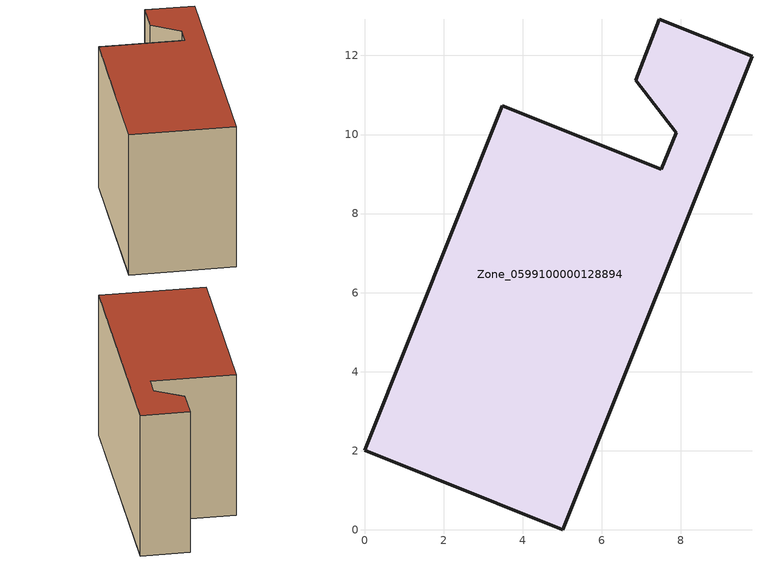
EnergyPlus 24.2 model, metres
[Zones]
Zone_0599100000128894
 floor ground (C_G): 0,2.01 3.48,10.73 7.5,9.12 7.88,10.05 6.86,11.37 7.46,12.92 9.8,11.98 5.02,0 z0.25
 wall outside (C_F): 3.48,10.73 0,2.01 5.02,0 9.8,11.98 7.46,12.92 6.86,11.37 7.88,10.05 7.5,9.12 3.48,10.73 z0.25:8.14
 roof outside (C_R): 6.86,11.37 7.88,10.05 7.5,9.12 3.48,10.73 0,2.01 5.02,0 9.8,11.98 7.46,12.92 z8.14
[BUILDING]
Pand.0599100000128894: North Axis=0; Terrain=City; Loads Convergence Tolerance Value=0.04; Temperature Convergence Tolerance Value=0.4; Solar Distribution=FullExterior; Maximum Number of Warmup Days=25; Minimum Number of Warmup Days=1
[Site:Location]
Rotterdam.The.Hague.AP_ZH_NLD Design_Conditions: Latitude=51.96; Longitude=4.45; Time Zone=1; Elevation=-4.5
[SITE:GROUNDTEMPERATURE:BUILDINGSURFACE]
18, 18, 18, 18, 18, 18, 18, 18, 18, 18, 18, 18
[MATERIAL] Thermal Absorptance=0.9; Solar Absorptance=0.7; Visible Absorptance=0.7
Name | Roughness | Thickness | Conductivity | Density | Specific Heat
G.TI.1975-1991 | MediumSmooth | 0.15 | 0.288461 | 540 | 1210
F.TI.1975-1991 | Rough | 0.3 | 0.230769 | 1920 | 840
R.TI.1975-1991 | MediumRough | 0.2 | 0.153846 | 1500 | 1000
[CONSTRUCTION]
C_G: G.TI.1975-1991
C_F: F.TI.1975-1991
C_R: R.TI.1975-1991
[ZONE]
Zone_0599100000128894: Type=1; Multiplier=1; Ceiling Height=Autocalculate; Volume=Autocalculate; Floor Area=autocalculate; Part of Total Floor Area=Yes
[ZONEINFILTRATION:DESIGNFLOWRATE]
Infil_Zone_0599100000128894: Zone or ZoneList or Space or SpaceList=Zone_0599100000128894; Schedule=AlwaysOn; Design Flow Rate Calculation Method=Flow/Area; Flow Rate per Floor Area=0.003; Constant Term Coefficient=1; Temperature Term Coefficient=0; Velocity Term Coefficient=0; Velocity Squared Term Coefficient=0
[HVACTEMPLATE:ZONE:IDEALLOADSAIRSYSTEM]
Zone_0599100000128894: Maximum Heating Supply Air Temperature=50; Minimum Cooling Supply Air Temperature=13; Maximum Heating Supply Air Humidity Ratio=0.0156; Minimum Cooling Supply Air Humidity Ratio=0.0077; Heating Limit=NoLimit; Cooling Limit=NoLimit; Dehumidification Control Type=ConstantSensibleHeatRatio; Cooling Sensible Heat Ratio=0.7; Dehumidification Setpoint=60; Humidification Control Type=None; Humidification Setpoint=30; Outdoor Air Method=None; Outdoor Air Flow Rate per Person=0.00944; Outdoor Air Flow Rate per Zone Floor Area=0; Outdoor Air Flow Rate per Zone=0; Demand Controlled Ventilation Type=None; Outdoor Air Economizer Type=NoEconomizer; Heat Recovery Type=None; Sensible Heat Recovery Effectiveness=0.7; Latent Heat Recovery Effectiveness=0.65
[ZONECONTROL:THERMOSTAT]
ThermostatControl_Zone_0599100000128894: Zone or ZoneList=Zone_0599100000128894; Control Type Schedule=DualSetpointControlType; Control 1=Thermostat_Zone_0599100000128894; Temperature Difference Between Cutout And Setpoint=0
[THERMOSTATSETPOINT:DUALSETPOINT]
Thermostat_Zone_0599100000128894: Heating Setpoint Temperature Schedule=HeatingSetpoint_Zone_0599100000128894; Cooling Setpoint Temperature Schedule=CoolingSetpoint_Zone_0599100000128894
[SCHEDULE:COMPACT]
HeatingSetpoint_Zone_0599100000128894: Through: 12/31, For: AllDays, Until: 24:00, 21
CoolingSetpoint_Zone_0599100000128894: Through: 12/31, For: AllDays, Until: 24:00, 24
DualSetpointControlType: Through: 12/31, For: AllDays, Until: 24:00, 4
AlwaysOn: Through: 12/31, For: AllDays, Until: 24:00, 1
